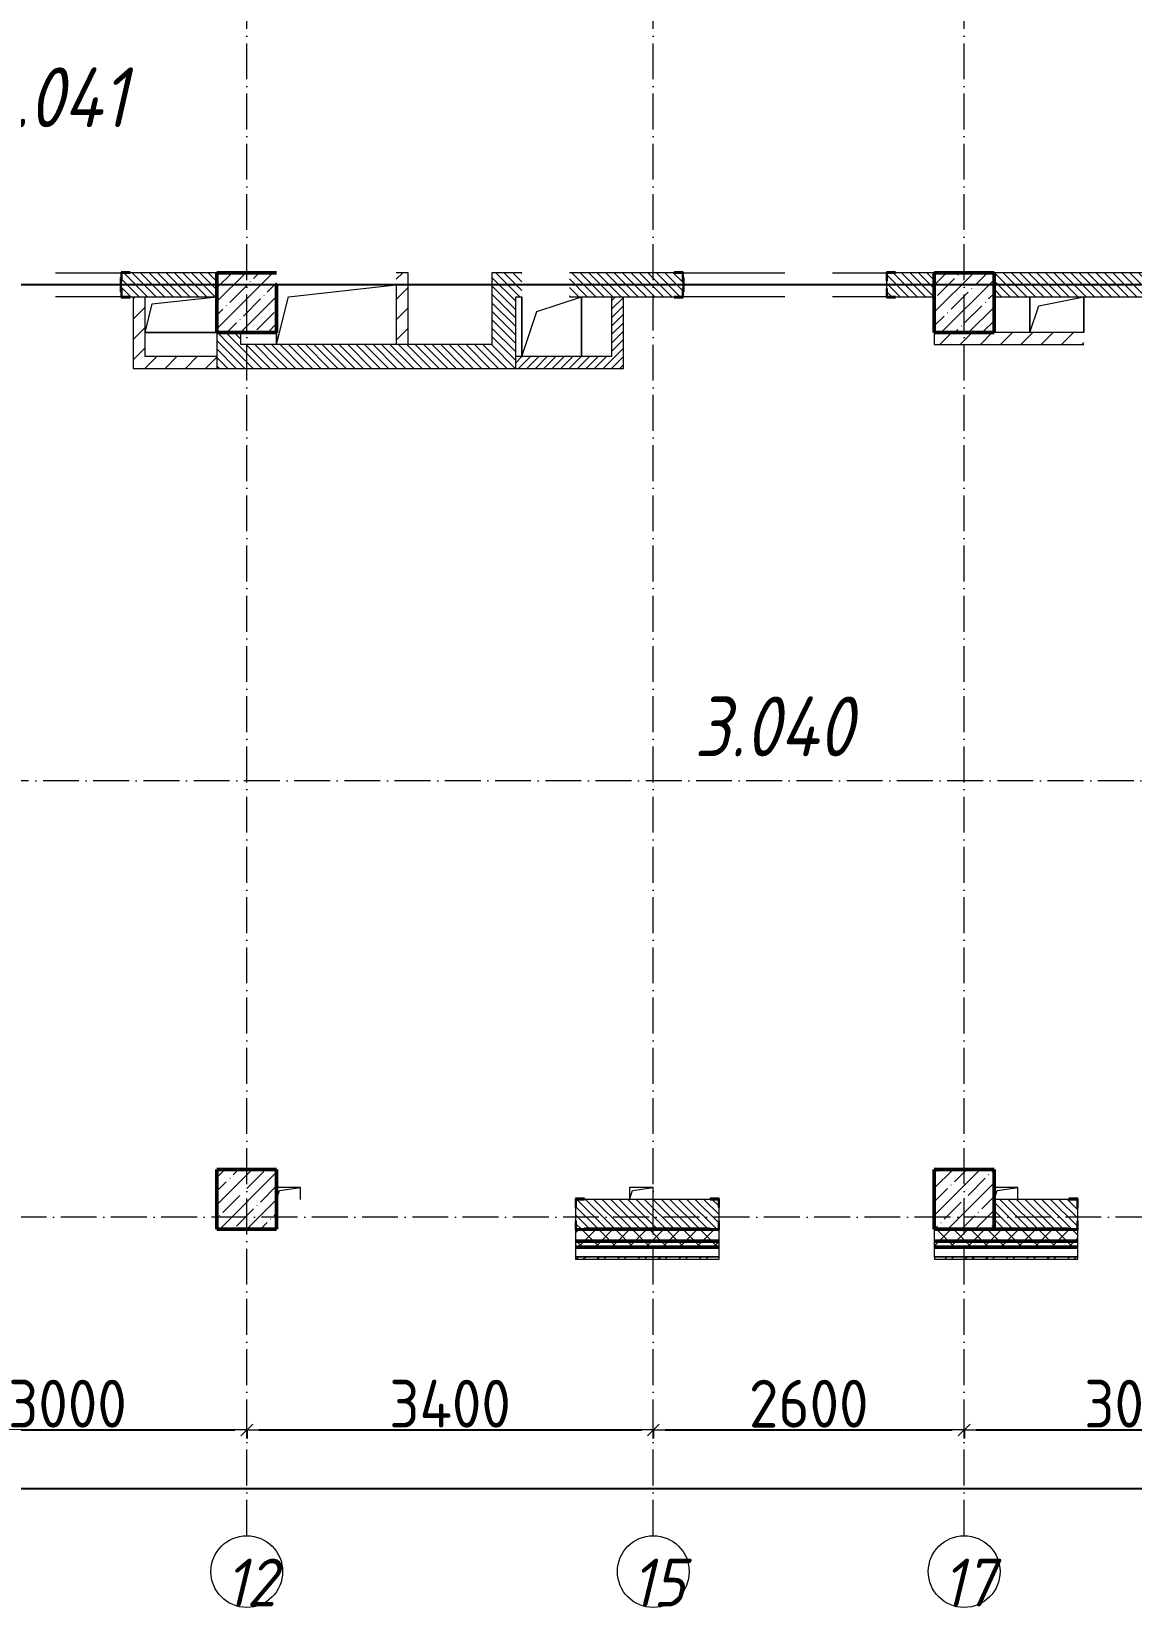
# Model space of a CAD drawing. Header units: millimetres. Extents: x -135211 to 49383, y -8033 to 228499.
# Drawn here: x -111692 to -102493, y 122849 to 136031 of the extents above; entities that cross this region are included whole.
import ezdxf

# ---------------------------------------------------------------- set-up
doc = ezdxf.new("R2010")
doc.units = ezdxf.units.MM
doc.linetypes.add('50_200_ШТРИХ_1Т_ш5_п1_п1_', pattern=[700, 500, -100, 0, -100])
for name, color, linetype, lineweight in [('A-____-____-DIMS', 7, 'Continuous', 9), ('A-FLOR-____-OTLN', 7, 'Continuous', 9), ('A-GENM-____-MCUT', 7, 'Continuous', 25), ('A-GENM-____-OTLN', 7, 'Continuous', 9), ('A-GENM-____-OTLN-1', 7, 'Continuous', 25), ('A-WALL-____-MCUT-2', 7, 'Continuous', 50), ('A-WALL-____-MCUT-3', 7, 'Continuous', 9), ('A-WALL-____-PATT-1', 7, 'Continuous', 9), ('A-WALL-FNSH-MCUT-1', 7, 'Continuous', 9), ('I-WALL-____-OTLN', 7, 'Continuous', 9), ('S-COLS-____-MCUT', 7, 'Continuous', 50), ('S-COLS-____-OTLN', 7, 'Continuous', 9), ('S-GRID-____-IDEN', 7, 'Continuous', 9), ('S-GRID-____-OTLN-1', 7, '50_200_ШТРИХ_1Т_ш5_п1_п1_', 9), ('Марки помещений', 7, 'Continuous', 9)]:
    doc.layers.add(name, color=color, linetype=linetype, lineweight=lineweight)
doc.styles.add('ISOCPEUR_I', font='isocpeui.ttf', dxfattribs={"width": 0.9, "height": 2.5})
doc.styles.add('ISOCPEUR_I_2', font='isocpeui.ttf', dxfattribs={"width": 0.85, "height": 2.3})
doc.styles.add('СПДС', font='isocpeur.ttf', dxfattribs={"width": 0.9})
doc.dimstyles.new('Размера А3', dxfattribs={"dimtxt": 200, "dimasz": 100, "dimexe": 70, "dimexo": 100, "dimgap": 20, "dimtad": 1, "dimdec": 0, "dimrnd": 10, "dimzin": 0, "dimdsep": 46, "dimtxsty": 'СПДС', "dimblk": 'ARROWHEAD_6', "dimcen": 1, "dimclrd": 256, "dimclre": 256, "dimclrt": 256, "dimazin": 0, "dimtfac": 1, "dimtdec": 0, "dimtmove": 2, "dimatfit": 3, "dimfxl": 1, "dimtolj": 1, "dimtzin": 0, "dimarcsym": 0})
pattern_1 = [(45, (-129942.25, 127932.03), (-70.71068, 70.71068), []), (135, (-129942.25, 127932.03), (-70.71068, -70.71068), [])]
pattern_2 = [(135, (-129942.255, 127932.027), (-35.35534, -35.35534), [])]
pattern_3 = [(45, (-129942.255, 127932.027), (-35.35534, 35.35534), [])]
pattern_4 = [(45, (-129942.25, 127932.03), (-84.8528, 84.8528), [])]

# ---------------------------------------------------------------- blocks, each defined once
blk = doc.blocks.new('BSC_Колонна _Прямоугольная - 500х500-V76-АР1_План отверстий 3 этажа в осях 1-64_А-ГГ')
at = {"layer": 'S-COLS-____-OTLN'}
h = blk.add_hatch(dxfattribs=at)
h.set_pattern_fill('FP_113', color=256, style=0, pattern_type=2)
h.set_pattern_definition([(45, (-20050, 1668.96), (-114.0493, 114.0493), []), (45, (-19935.95, 1668.96), (-114.0493, 114.0493), [201.613, -40.323, 3.353, -36.97])])
h.paths.add_polyline_path([(-250, -250), (250, -250), (250, 250), (-250, 250)], flags=0)
at = {"layer": 'S-COLS-____-MCUT'}
for p, q in [((250, 250), (-250, 250)), ((-250, 250), (-250, -250)), ((250, -250), (250, 250)), ((-250, -250), (250, -250))]:
    blk.add_line(p, q, dxfattribs=at)
blk = doc.blocks.new('BSC_Колонна _Прямоугольная - 500х500-V77-АР1_План отверстий 3 этажа в осях 1-64_А-ГГ')
at = {"layer": 'S-COLS-____-OTLN'}
h = blk.add_hatch(dxfattribs=at)
h.set_pattern_fill('FP_114', color=256, style=0, pattern_type=2)
h.set_pattern_definition([(45, (-20050, -5831.04), (-114.0493, 114.0493), []), (45, (-19935.95, -5831.04), (-114.0493, 114.0493), [201.613, -40.323, 3.353, -36.97])])
h.paths.add_polyline_path([(-250, -250), (250, -250), (250, 250), (-250, 250), (-250, 150)], flags=0)
at = {"layer": 'S-COLS-____-MCUT'}
for p, q in [((250, 250), (-250, 250)), ((-250, 250), (-250, -250)), ((250, -250), (250, 150)), ((-250, -250), (250, -250))]:
    blk.add_line(p, q, dxfattribs=at)
blk = doc.blocks.new('BSC_Колонна _Прямоугольная - 500х500-V104-АР1_План отверстий 3 этажа в осях 1-64_А-ГГ')
at = {"layer": 'S-COLS-____-OTLN'}
h = blk.add_hatch(dxfattribs=at)
h.set_pattern_fill('FP_127', color=256, style=0, pattern_type=2)
h.set_pattern_definition([(45, (-26050, 1668.96), (-114.0493, 114.0493), []), (45, (-25935.95, 1668.96), (-114.0493, 114.0493), [201.613, -40.323, 3.353, -36.97])])
h.paths.add_polyline_path([(-250, -250), (250, -250), (250, 250), (-250, 250)], flags=0)
at = {"layer": 'S-COLS-____-MCUT'}
for p, q in [((250, 250), (-250, 250)), ((-250, 250), (-250, -250)), ((250, -250), (250, 250)), ((-250, -250), (250, -250))]:
    blk.add_line(p, q, dxfattribs=at)
blk = doc.blocks.new('BSC_Колонна _Прямоугольная - 500х500-V105-АР1_План отверстий 3 этажа в осях 1-64_А-ГГ')
at = {"layer": 'S-COLS-____-OTLN'}
h = blk.add_hatch(dxfattribs=at)
h.set_pattern_fill('FP_128', color=256, style=0, pattern_type=2)
h.set_pattern_definition([(45, (-26050, -5831.04), (-114.0493, 114.0493), []), (45, (-25935.95, -5831.04), (-114.0493, 114.0493), [201.613, -40.323, 3.353, -36.97])])
h.paths.add_polyline_path([(-250, -250), (250, -250), (250, 250), (-250, 250)], flags=0)
at = {"layer": 'S-COLS-____-MCUT'}
for p, q in [((250, 250), (-250, 250)), ((-250, 250), (-250, -250)), ((250, -250), (250, 250)), ((-250, -250), (250, -250))]:
    blk.add_line(p, q, dxfattribs=at)
blk = doc.blocks.new('Фахверк_СКБ_Уголок - 250_2700-27497298-АР1_План отверстий 3 этажа в осях 1-64_А-ГГ')
at = {"layer": 'A-GENM-____-MCUT'}
for p, q in [((200, 181), (125, 181)), ((125, 181), (125, 106)), ((131, 106), (131, 175)), ((131, 175), (200, 175)), ((200, 175), (200, 181)), ((125, 106), (131, 106)), ((131, -6), (125, -6)), ((125, -6), (125, -81)), ((125, -81), (200, -81)), ((131, -75), (131, -6)), ((200, -75), (131, -75)), ((200, -81), (200, -75))]:
    blk.add_line(p, q, dxfattribs=at)
blk = doc.blocks.new('Фахверк_СКБ_Уголок - 200_3960-28268576-АР1_План отверстий 3 этажа в осях 1-64_А-ГГ')
at = {"layer": 'A-GENM-____-MCUT'}
for p, q in [((200, 156), (125, 156)), ((125, 156), (125, 81)), ((131, 81), (131, 150)), ((131, 150), (200, 150)), ((200, 150), (200, 156)), ((125, 81), (131, 81)), ((131, 19), (125, 19)), ((125, 19), (125, -56)), ((131, -50), (131, 19)), ((125, -56), (200, -56)), ((200, -50), (131, -50)), ((200, -56), (200, -50))]:
    blk.add_line(p, q, dxfattribs=at)
blk = doc.blocks.new('154_Стойка_СКБ_Уголок - СМ-2480_200-28346303-АР1_План отверстий 3 этажа в осях 1-64_А-ГГ')
at = {"layer": 'A-GENM-____-MCUT'}
for p, q in [((125, 156), (125, 81)), ((200, 156), (125, 156)), ((131, 81), (131, 150)), ((131, 150), (200, 150)), ((200, 150), (200, 156)), ((125, 81), (131, 81)), ((131, 19), (125, 19)), ((125, 19), (125, -56)), ((131, -50), (131, 19)), ((125, -56), (200, -56)), ((200, -50), (131, -50)), ((200, -56), (200, -50))]:
    blk.add_line(p, q, dxfattribs=at)
blk = doc.blocks.new('Стойка_Влож_Полоса боковая - Полоса-28213942-АР1_План отверстий 3 этажа в осях 1-64_А-ГГ')
at = {"layer": 'A-GENM-____-OTLN'}
for p, q in [((-5, 60), (0, 60)), ((-5, -60), (-5, 60)), ((0, 31), (0, -31)), ((0, -60), (-5, -60))]:
    blk.add_line(p, q, dxfattribs=at)
blk = doc.blocks.new('AR_Отверстие прямоугольное _в плите_ - AR_Отверстие прямоугольное _в плите_-30459293-АР1_План отверстий 3 этажа в осях 1-64_А-ГГ')
at = {"layer": 'A-GENM-____-OTLN'}
for p, q in [((-250, 250), (-250, -250)), ((-125, 125), (250, 250)), ((250, -250), (250, 250)), ((-250, -250), (-125, 125))]:
    blk.add_line(p, q, dxfattribs=at)
blk = doc.blocks.new('AR_Отверстие прямоугольное _в плите_ - AR_Отверстие прямоугольное _в плите_-30510712-АР1_План отверстий 3 этажа в осях 1-64_А-ГГ')
at = {"layer": 'A-GENM-____-OTLN'}
for p, q in [((100, 50), (-100, 50)), ((-100, -50), (-75, 25)), ((-75, 25), (100, 50)), ((100, -50), (100, 50))]:
    blk.add_line(p, q, dxfattribs=at)
blk = doc.blocks.new('AR_Отверстие прямоугольное _в плите_ - AR_Отверстие прямоугольное _в плите_-V184-АР1_План отверстий 3 этажа в осях 1-64_А-ГГ')
at = {"layer": 'A-GENM-____-OTLN'}
for p, q in [((100, 50), (-100, 50)), ((-100, 50), (-100, -50)), ((-100, -50), (-75, 25)), ((-75, 25), (100, 50)), ((100, -50), (100, 50))]:
    blk.add_line(p, q, dxfattribs=at)
blk = doc.blocks.new('AR_Отверстие прямоугольное _в плите_ - AR_Отверстие прямоугольное _в плите_-30552555-АР1_План отверстий 3 этажа в осях 1-64_А-ГГ')
at = {"layer": 'A-GENM-____-OTLN'}
for p, q in [((-240, 90), (300, 150)), ((-300, -150), (-240, 90)), ((-300, -150), (300, -150))]:
    blk.add_line(p, q, dxfattribs=at)
blk = doc.blocks.new('AR_Отверстие прямоугольное _в плите_ - AR_Отверстие прямоугольное _в плите_-30552670-АР1_План отверстий 3 этажа в осях 1-64_А-ГГ')
at = {"layer": 'A-GENM-____-OTLN'}
for p, q in [((-225, 150), (-225, -150)), ((-150, 75), (225, 150)), ((225, -150), (225, 150)), ((-225, -150), (-150, 75))]:
    blk.add_line(p, q, dxfattribs=at)
blk = doc.blocks.new('AR_Отверстие прямоугольное _в плите_ - AR_Отверстие прямоугольное _в плите_-30552705-АР1_План отверстий 3 этажа в осях 1-64_А-ГГ')
at = {"layer": 'A-GENM-____-OTLN'}
for p, q in [((-500, -250), (-400, 150)), ((-400, 150), (500, 250)), ((-500, -150), (-500, -250))]:
    blk.add_line(p, q, dxfattribs=at)
blk = doc.blocks.new('Ось сетки - Круг_Ø6_00__ISO-2_5_0_9K_-25732049-АР1_План отверстий 3 этажа в осях 1-64_А-ГГ')
at = {"layer": 'S-GRID-____-IDEN'}
blk.add_circle((0, 0), 3, dxfattribs=at)
blk = doc.blocks.new('ARROWHEAD_6')
at = {"color": 0, "linetype": 'Continuous'}
for p, q in [((0, 0), (-1, 0)), ((-0.5, -0.5), (0.5, 0.5))]:
    blk.add_line(p, q, dxfattribs=at)
blk = doc.blocks.new('*D962')
at = {"layer": 'A-____-____-DIMS', "lineweight": -2, "transparency": 16777216}
for p, q in [((-112892, 124340), (-112892, 124264)), ((-112792, 124334), (-109992, 124334)), ((-109892, 124340), (-109892, 124264))]:
    blk.add_line(p, q, dxfattribs=at)
at = {"layer": 'Defpoints', "color": 0, "transparency": 16777216}
for p in [(-112892, 124440), (-109892, 124440), (-109892, 124334)]:
    blk.add_point(p, dxfattribs=at)
at = {"layer": 'A-____-____-DIMS', "lineweight": -2, "transparency": 16777216, "xscale": 100, "yscale": 100, "zscale": 100, "rotation": 180}
blk.add_blockref('ARROWHEAD_6', (-112892, 124334), dxfattribs=at)
at = {"layer": 'A-____-____-DIMS', "lineweight": -2, "transparency": 16777216, "xscale": 100, "yscale": 100, "zscale": 100}
blk.add_blockref('ARROWHEAD_6', (-109892, 124334), dxfattribs=at)
at = {"layer": 'A-____-____-DIMS', "transparency": 16777216, "insert": (-111392, 124554), "char_height": 400, "attachment_point": 5, "style": 'СПДС'}
blk.add_mtext('\\A1;3000', dxfattribs=at)
blk = doc.blocks.new('*D963')
at = {"layer": 'A-____-____-DIMS', "lineweight": -2, "transparency": 16777216}
for p, q in [((-109892, 124340), (-109892, 124264)), ((-109792, 124334), (-106592, 124334)), ((-106492, 124340), (-106492, 124264))]:
    blk.add_line(p, q, dxfattribs=at)
at = {"layer": 'Defpoints', "color": 0, "transparency": 16777216}
for p in [(-109892, 124440), (-106492, 124440), (-106492, 124334)]:
    blk.add_point(p, dxfattribs=at)
at = {"layer": 'A-____-____-DIMS', "lineweight": -2, "transparency": 16777216, "xscale": 100, "yscale": 100, "zscale": 100, "rotation": 180}
blk.add_blockref('ARROWHEAD_6', (-109892, 124334), dxfattribs=at)
at = {"layer": 'A-____-____-DIMS', "lineweight": -2, "transparency": 16777216, "xscale": 100, "yscale": 100, "zscale": 100}
blk.add_blockref('ARROWHEAD_6', (-106492, 124334), dxfattribs=at)
at = {"layer": 'A-____-____-DIMS', "transparency": 16777216, "insert": (-108192, 124554), "char_height": 400, "attachment_point": 5, "style": 'СПДС'}
blk.add_mtext('\\A1;3400', dxfattribs=at)
blk = doc.blocks.new('*D964')
at = {"layer": 'A-____-____-DIMS', "lineweight": -2, "transparency": 16777216}
for p, q in [((-106492, 124340), (-106492, 124264)), ((-106392, 124334), (-103992, 124334)), ((-103892, 124340), (-103892, 124264))]:
    blk.add_line(p, q, dxfattribs=at)
at = {"layer": 'Defpoints', "color": 0, "transparency": 16777216}
for p in [(-106492, 124440), (-103892, 124440), (-103892, 124334)]:
    blk.add_point(p, dxfattribs=at)
at = {"layer": 'A-____-____-DIMS', "lineweight": -2, "transparency": 16777216, "xscale": 100, "yscale": 100, "zscale": 100, "rotation": 180}
blk.add_blockref('ARROWHEAD_6', (-106492, 124334), dxfattribs=at)
at = {"layer": 'A-____-____-DIMS', "lineweight": -2, "transparency": 16777216, "xscale": 100, "yscale": 100, "zscale": 100}
blk.add_blockref('ARROWHEAD_6', (-103892, 124334), dxfattribs=at)
at = {"layer": 'A-____-____-DIMS', "transparency": 16777216, "insert": (-105192, 124554), "char_height": 400, "attachment_point": 5, "style": 'СПДС'}
blk.add_mtext('\\A1;2600', dxfattribs=at)
blk = doc.blocks.new('*D965')
at = {"layer": 'A-____-____-DIMS', "lineweight": -2, "transparency": 16777216}
for p, q in [((-103892, 124340), (-103892, 124264)), ((-103792, 124334), (-100992, 124334)), ((-100892, 124340), (-100892, 124264))]:
    blk.add_line(p, q, dxfattribs=at)
at = {"layer": 'Defpoints', "color": 0, "transparency": 16777216}
for p in [(-103892, 124440), (-100892, 124440), (-100892, 124334)]:
    blk.add_point(p, dxfattribs=at)
at = {"layer": 'A-____-____-DIMS', "lineweight": -2, "transparency": 16777216, "xscale": 100, "yscale": 100, "zscale": 100, "rotation": 180}
blk.add_blockref('ARROWHEAD_6', (-103892, 124334), dxfattribs=at)
at = {"layer": 'A-____-____-DIMS', "lineweight": -2, "transparency": 16777216, "xscale": 100, "yscale": 100, "zscale": 100}
blk.add_blockref('ARROWHEAD_6', (-100892, 124334), dxfattribs=at)
at = {"layer": 'A-____-____-DIMS', "transparency": 16777216, "insert": (-102392, 124554), "char_height": 400, "attachment_point": 5, "style": 'СПДС'}
blk.add_mtext('\\A1;3000', dxfattribs=at)
blk = doc.blocks.new('*D986')
at = {"layer": 'A-____-____-DIMS', "lineweight": -2, "transparency": 16777216}
for p, q in [((-132292, 123851), (-132292, 123775)), ((-132192, 123845), (-28892, 123845)), ((-28792, 123851), (-28792, 123775))]:
    blk.add_line(p, q, dxfattribs=at)
at = {"layer": 'Defpoints', "color": 0, "transparency": 16777216}
for p in [(-132292, 123951), (-28792, 123951), (-28792, 123845)]:
    blk.add_point(p, dxfattribs=at)
at = {"layer": 'A-____-____-DIMS', "lineweight": -2, "transparency": 16777216, "xscale": 100, "yscale": 100, "zscale": 100, "rotation": 180}
blk.add_blockref('ARROWHEAD_6', (-132292, 123845), dxfattribs=at)
at = {"layer": 'A-____-____-DIMS', "lineweight": -2, "transparency": 16777216, "xscale": 100, "yscale": 100, "zscale": 100}
blk.add_blockref('ARROWHEAD_6', (-28792, 123845), dxfattribs=at)
at = {"layer": 'A-____-____-DIMS', "transparency": 16777216, "insert": (-80542, 124065), "char_height": 400, "attachment_point": 5, "style": 'СПДС'}
blk.add_mtext('\\A1;103500', dxfattribs=at)

msp = doc.modelspace()

# ---------------------------------------------------------------- hatches: boundary and pattern name
at = {"layer": 'A-WALL-____-PATT-1'}
h = msp.add_hatch(dxfattribs=at)
h.set_pattern_fill('FP_6', color=256, style=0, pattern_type=2)
h.set_pattern_definition(pattern_2)
h.paths.add_polyline_path([(-110142.3, 133813.1), (-110142.3, 134013.1), (-110936.3, 134013.1), (-110936.3, 133944.1), (-110942.3, 133944.1), (-110942.3, 133882.1), (-110936.3, 133882.1), (-110936.3, 133813.1), (-110513.8, 133813.1)], flags=0)
h = msp.add_hatch(dxfattribs=at)
h.set_pattern_fill('FP_4', color=256, style=0, pattern_type=2)
h.set_pattern_definition(pattern_4)
h.paths.add_polyline_path([(-108642.3, 133913.1), (-108542.3, 133913.1), (-108542.3, 134013.1), (-108642.3, 134013.1)], flags=0)
h = msp.add_hatch(dxfattribs=at)
h.set_pattern_fill('FP_6', color=256, style=0, pattern_type=2)
h.set_pattern_definition(pattern_2)
h.paths.add_polyline_path([(-107642.3, 133213.1), (-107642.3, 134013.1), (-107842.3, 134013.1), (-107842.3, 133213.1)], flags=0)
h = msp.add_hatch(dxfattribs=at)
h.set_pattern_fill('FP_6', color=256, style=0, pattern_type=2)
h.set_pattern_definition(pattern_2)
h.paths.add_polyline_path([(-104536.3, 133813.1), (-104142.3, 133813.1), (-104142.3, 134013.1), (-104536.3, 134013.1), (-104536.3, 133944.1), (-104542.3, 133944.1), (-104542.3, 133882.1), (-104536.3, 133882.1), (-104536.3, 133816.1)], flags=0)
h.paths.add_polyline_path([(-107192.3, 133813.1), (-106248.3, 133813.1), (-106248.3, 133882.1), (-106242.3, 133882.1), (-106242.3, 133944.1), (-106248.3, 133944.1), (-106248.3, 134013.1), (-107192.3, 134013.1), (-107192.3, 133877.4)], flags=0)
h.paths.add_polyline_path([(-107642.3, 133813.1), (-107592.3, 133813.1), (-107592.3, 134013.1), (-107642.3, 134013.1)], flags=0)
h = msp.add_hatch(dxfattribs=at)
h.set_pattern_fill('FP_6', color=256, style=0, pattern_type=2)
h.set_pattern_definition(pattern_2)
h.paths.add_polyline_path([(-101142.3, 133813.1), (-101142.3, 134013.1), (-103642.3, 134013.1), (-103642.3, 133813.1), (-101676.5, 133813.1)], flags=0)
h = msp.add_hatch(dxfattribs=at)
h.set_pattern_fill('FP_4', color=256, style=0, pattern_type=2)
h.set_pattern_definition(pattern_4)
h.paths.add_polyline_path([(-110742.3, 133313.1), (-110742.3, 133813.1), (-110842.3, 133813.1), (-110842.3, 133313.1)], flags=0)
h = msp.add_hatch(dxfattribs=at)
h.set_pattern_fill('FP_4', color=256, style=0, pattern_type=2)
h.set_pattern_definition(pattern_4)
h.paths.add_polyline_path([(-108542.3, 133413.1), (-108542.3, 133913.1), (-108642.3, 133913.1), (-108642.3, 133413.1)], flags=0)
h = msp.add_hatch(dxfattribs=at)
h.set_pattern_fill('FP_5', color=256, style=0, pattern_type=2)
h.set_pattern_definition(pattern_3)
h.paths.add_polyline_path([(-106742.3, 133213.1), (-106742.3, 133813.1), (-106842.3, 133813.1), (-106842.3, 133213.1)], flags=0)
h = msp.add_hatch(dxfattribs=at)
h.set_pattern_fill('FP_6', color=256, style=0, pattern_type=2)
h.set_pattern_definition(pattern_2)
h.paths.add_polyline_path([(-109942.3, 133413.1), (-109942.3, 133513.1), (-110142.3, 133513.1), (-110142.3, 133413.1)], flags=0)
h = msp.add_hatch(dxfattribs=at)
h.set_pattern_fill('FP_6', color=256, style=0, pattern_type=2)
h.set_pattern_definition(pattern_2)
h.paths.add_polyline_path([(-107842.3, 133213.1), (-107842.3, 133413.1), (-110142.3, 133413.1), (-110142.3, 133213.1), (-108746.4, 133213.1)], flags=0)
h = msp.add_hatch(dxfattribs=at)
h.set_pattern_fill('FP_4', color=256, style=0, pattern_type=2)
h.set_pattern_definition(pattern_4)
h.paths.add_polyline_path([(-103642.3, 133413.1), (-102892.3, 133413.1), (-102892.3, 133513.1), (-104142.3, 133513.1), (-104142.3, 133413.1)], flags=0)
h.paths.add_polyline_path([(-102442.3, 133413.1), (-101342.3, 133413.1), (-101342.3, 133513.1), (-102442.3, 133513.1)], flags=0)
h = msp.add_hatch(dxfattribs=at)
h.set_pattern_fill('FP_4', color=256, style=0, pattern_type=2)
h.set_pattern_definition(pattern_4)
h.paths.add_polyline_path([(-110142.3, 133213.1), (-110142.3, 133313.1), (-110842.3, 133313.1), (-110842.3, 133213.1), (-110513.8, 133213.1)], flags=0)
h = msp.add_hatch(dxfattribs=at)
h.set_pattern_fill('FP_5', color=256, style=0, pattern_type=2)
h.set_pattern_definition(pattern_3)
h.paths.add_polyline_path([(-106842.3, 133213.1), (-106842.3, 133313.1), (-107642.3, 133313.1), (-107642.3, 133213.1), (-106978.9, 133213.1)], flags=0)
h = msp.add_hatch(dxfattribs=at)
h.set_pattern_fill('FP_6', color=256, style=0, pattern_type=2)
h.set_pattern_definition(pattern_2)
h.paths.add_polyline_path([(-106017.3, 126013.1), (-105948.3, 126013.1), (-105948.3, 126082.1), (-105942.3, 126082.1), (-105942.3, 126194.1), (-105948.3, 126194.1), (-105948.3, 126263.1), (-107136.3, 126263.1), (-107136.3, 126194.1), (-107142.3, 126194.1), (-107142.3, 126082.1), (-107136.3, 126082.1), (-107136.3, 126013.1), (-106978.9, 126013.1)], flags=0)
h = msp.add_hatch(dxfattribs=at)
h.set_pattern_fill('FP_6', color=256, style=0, pattern_type=2)
h.set_pattern_definition(pattern_2)
h.paths.add_polyline_path([(-103642.3, 126013.1), (-102948.3, 126013.1), (-102948.3, 126082.1), (-102942.3, 126082.1), (-102942.3, 126194.1), (-102948.3, 126194.1), (-102948.3, 126263.1), (-103642.3, 126263.1)], flags=0)
h = msp.add_hatch(dxfattribs=at)
h.set_pattern_fill('FP_1', color=256, style=0, pattern_type=2)
h.set_pattern_definition(pattern_1)
h.paths.add_polyline_path([(-28692.3, 125863.1), (-28592.3, 125863.1), (-28592.3, 125913.1), (-37792.3, 125913.1), (-37792.3, 125863.1), (-29210.5, 125863.1)], flags=0)
h.paths.add_polyline_path([(-40699, 125863.1), (-39592.3, 125863.1), (-39592.3, 125913.1), (-47542.3, 125913.1), (-47542.3, 125863.1), (-41582.7, 125863.1)], flags=0)
h.paths.add_polyline_path([(-48652.6, 125863.1), (-48542.3, 125863.1), (-48542.3, 125913.1), (-49742.3, 125913.1), (-49742.3, 125863.1), (-49536.3, 125863.1)], flags=0)
h.paths.add_polyline_path([(-52742.3, 125863.1), (-51542.3, 125863.1), (-51542.3, 125913.1), (-52742.3, 125913.1)], flags=0)
h.paths.add_polyline_path([(-55722.4, 125863.1), (-54542.3, 125863.1), (-54542.3, 125913.1), (-55742.3, 125913.1), (-55742.3, 125863.1)], flags=0)
h.paths.add_polyline_path([(-57542.3, 125863.1), (-57542.3, 125913.1), (-58942.3, 125913.1), (-58942.3, 125863.1), (-58373.6, 125863.1)], flags=0)
h.paths.add_polyline_path([(-60742.3, 125863.1), (-60742.3, 125913.1), (-61942.3, 125913.1), (-61942.3, 125863.1), (-61024.8, 125863.1)], flags=0)
h.paths.add_polyline_path([(-63742.3, 125863.1), (-63742.3, 125913.1), (-64942.3, 125913.1), (-64942.3, 125863.1)], flags=0)
h.paths.add_polyline_path([(-66742.3, 125863.1), (-66742.3, 125913.1), (-67942.3, 125913.1), (-67942.3, 125863.1), (-67210.9, 125863.1)], flags=0)
h.paths.add_polyline_path([(-70942.3, 125863.1), (-69742.3, 125863.1), (-69742.3, 125913.1), (-70942.3, 125913.1)], flags=0)
h.paths.add_polyline_path([(-73942.3, 125863.1), (-72742.3, 125863.1), (-72742.3, 125913.1), (-73942.3, 125913.1)], flags=0)
h.paths.add_polyline_path([(-76932, 125863.1), (-75742.3, 125863.1), (-75742.3, 125913.1), (-76942.3, 125913.1), (-76942.3, 125863.1)], flags=0)
h.paths.add_polyline_path([(-78742.3, 125863.1), (-78742.3, 125913.1), (-79942.3, 125913.1), (-79942.3, 125863.1), (-79583.2, 125863.1)], flags=0)
h.paths.add_polyline_path([(-84885.6, 125863.1), (-84742.3, 125863.1), (-84742.3, 125913.1), (-85942.3, 125913.1), (-85942.3, 125863.1), (-85769.3, 125863.1)], flags=0)
h.paths.add_polyline_path([(-87742.3, 125863.1), (-87742.3, 125913.1), (-88942.3, 125913.1), (-88942.3, 125863.1), (-88420.5, 125863.1)], flags=0)
h.paths.add_polyline_path([(-91071.7, 125863.1), (-90742.3, 125863.1), (-90742.3, 125913.1), (-92142.3, 125913.1), (-92142.3, 125863.1)], flags=0)
h.paths.add_polyline_path([(-93942.3, 125863.1), (-93942.3, 125913.1), (-95142.3, 125913.1), (-95142.3, 125863.1), (-94606.6, 125863.1)], flags=0)
h.paths.add_polyline_path([(-96942.3, 125863.1), (-96942.3, 125913.1), (-98142.3, 125913.1), (-98141.6, 125863.1)], flags=0)
h.paths.add_polyline_path([(-99942.3, 125863.1), (-99942.3, 125913.1), (-101142.3, 125913.1), (-101142.3, 125863.1), (-100792.8, 125863.1)], flags=0)
h.paths.add_polyline_path([(-102942.3, 125863.1), (-102942.3, 125913.1), (-104142.3, 125913.1), (-104142.3, 125863.1), (-103444, 125863.1)], flags=0)
h.paths.add_polyline_path([(-106978.9, 125863.1), (-105942.3, 125863.1), (-105942.3, 125913.1), (-107142.3, 125913.1), (-107142.3, 125863.1)], flags=0)
h.paths.add_polyline_path([(-116142.3, 125863.1), (-114942.3, 125863.1), (-114942.3, 125913.1), (-116142.3, 125913.1)], flags=0)
h.paths.add_polyline_path([(-117142.3, 125863.1), (-117142.3, 125913.1), (-122542.3, 125913.1), (-122542.3, 125863.1), (-117583.7, 125863.1)], flags=0)
h.paths.add_polyline_path([(-123769.8, 125863.1), (-123542.3, 125863.1), (-123542.3, 125913.1), (-132492.3, 125913.1), (-132492.3, 125863.1), (-124653.5, 125863.1)], flags=0)
h = msp.add_hatch(dxfattribs=at)
h.set_pattern_fill('FP_1', color=256, style=0, pattern_type=2)
h.set_pattern_definition(pattern_1)
h.paths.add_polyline_path([(-29192.3, 125913.1), (-28692.3, 125913.1), (-28692.3, 126013.1), (-37717.3, 126013.1), (-37717.3, 126007.1), (-37792.3, 126007.1), (-37792.3, 125913.1), (-29210.5, 125913.1)], flags=0)
h.paths.add_polyline_path([(-40699, 125913.1), (-39592.3, 125913.1), (-39592.3, 126007.1), (-39667.3, 126007.1), (-39667.3, 126013.1), (-47542.3, 126013.1), (-47542.3, 125913.1), (-40942.3, 125913.1)], flags=0)
h.paths.add_polyline_path([(-48542.3, 125913.1), (-48542.3, 126013.1), (-49667.3, 126013.1), (-49667.3, 126007.1), (-49742.3, 126007.1), (-49742.3, 125913.1), (-48652.6, 125913.1)], flags=0)
h.paths.add_polyline_path([(-51542.3, 125913.1), (-51542.3, 126007.1), (-51617.3, 126007.1), (-51617.3, 126013.1), (-52667.3, 126013.1), (-52667.3, 126007.1), (-52742.3, 126007.1), (-52742.3, 125913.1), (-52187.5, 125913.1)], flags=0)
h.paths.add_polyline_path([(-54542.3, 125913.1), (-54542.3, 126013.1), (-55667.3, 126013.1), (-55667.3, 126007.1), (-55742.3, 126007.1), (-55742.3, 125913.1), (-55667.3, 125913.1)], flags=0)
h.paths.add_polyline_path([(-58942.3, 125913.1), (-57542.3, 125913.1), (-57542.3, 126013.1), (-58867.3, 126013.1), (-58867.3, 126007.1), (-58942.3, 126007.1)], flags=0)
h.paths.add_polyline_path([(-61024.8, 125913.1), (-60742.3, 125913.1), (-60742.3, 126007.1), (-60817.3, 126007.1), (-60817.3, 126013.1), (-61867.3, 126013.1), (-61867.3, 126007.1), (-61942.3, 126007.1), (-61942.3, 125913.1), (-61908.6, 125913.1)], flags=0)
h.paths.add_polyline_path([(-63742.3, 125913.1), (-63742.3, 126013.1), (-64867.3, 126013.1), (-64867.3, 126007.1), (-64942.3, 126007.1), (-64942.3, 125913.1), (-64867.3, 125913.1)], flags=0)
h.paths.add_polyline_path([(-67092.3, 125913.1), (-66742.3, 125913.1), (-66742.3, 126007.1), (-66817.3, 126007.1), (-66817.3, 126013.1), (-67867.3, 126013.1), (-67867.3, 126007.1), (-67942.3, 126007.1), (-67942.3, 125913.1), (-67210.9, 125913.1)], flags=0)
h.paths.add_polyline_path([(-69742.3, 125913.1), (-69742.3, 126007.1), (-69817.3, 126007.1), (-69817.3, 126013.1), (-70867.3, 126013.1), (-70867.3, 126007.1), (-70942.3, 126007.1), (-70942.3, 125913.1), (-69862.1, 125913.1)], flags=0)
h.paths.add_polyline_path([(-72742.3, 125913.1), (-72742.3, 126007.1), (-72817.3, 126007.1), (-72817.3, 126013.1), (-73867.3, 126013.1), (-73867.3, 126007.1), (-73942.3, 126007.1), (-73942.3, 125913.1), (-73397.1, 125913.1)], flags=0)
h.paths.add_polyline_path([(-76932, 125913.1), (-75742.3, 125913.1), (-75742.3, 126007.1), (-75817.3, 126007.1), (-75817.3, 126013.1), (-76867.3, 126013.1), (-76867.3, 126007.1), (-76942.3, 126007.1), (-76942.3, 125913.1), (-76936.3, 125913.1)], flags=0)
h.paths.add_polyline_path([(-79942.3, 125913.1), (-78742.3, 125913.1), (-78742.3, 126007.1), (-78817.3, 126007.1), (-78817.3, 126013.1), (-79867.3, 126013.1), (-79867.3, 126007.1), (-79942.3, 126007.1)], flags=0)
h.paths.add_polyline_path([(-84885.6, 125913.1), (-84742.3, 125913.1), (-84742.3, 126007.1), (-84817.3, 126007.1), (-84817.3, 126013.1), (-85867.3, 126013.1), (-85867.3, 126007.1), (-85942.3, 126007.1), (-85942.3, 125913.1), (-85092.3, 125913.1)], flags=0)
h.paths.add_polyline_path([(-87742.3, 125913.1), (-87742.3, 126007.1), (-87817.3, 126007.1), (-87817.3, 126013.1), (-88867.3, 126013.1), (-88867.3, 126007.1), (-88942.3, 126007.1), (-88942.3, 125913.1), (-87748.3, 125913.1)], flags=0)
h.paths.add_polyline_path([(-91071.7, 125913.1), (-90742.3, 125913.1), (-90742.3, 126007.1), (-90817.3, 126007.7), (-90817.3, 126013.1), (-92142.3, 126013.1), (-92142.3, 125913.1)], flags=0)
h.paths.add_polyline_path([(-94606.6, 125913.1), (-93942.3, 125913.1), (-93942.3, 126007.1), (-94017.3, 126007.1), (-94017.3, 126013.1), (-95142.3, 126013.1), (-95142.3, 125913.1)], flags=0)
h.paths.add_polyline_path([(-96942.3, 125913.1), (-96942.3, 126007.1), (-97017.3, 126007.1), (-97017.3, 126013.1), (-98067.3, 126013.1), (-98067.3, 126007.1), (-98142.3, 126007.1), (-98141.6, 125913.1), (-96948.3, 125913.1)], flags=0)
h.paths.add_polyline_path([(-99942.3, 125913.1), (-99942.3, 126007.1), (-100017.3, 126007.1), (-100017.3, 126013.1), (-101142.3, 126013.1), (-101142.3, 125913.1), (-100792.8, 125913.1)], flags=0)
h.paths.add_polyline_path([(-102942.3, 125913.1), (-102942.3, 126007.1), (-103017.3, 126007.1), (-103017.3, 126013.1), (-104142.3, 126013.1), (-104142.3, 125913.1), (-103444, 125913.1)], flags=0)
h.paths.add_polyline_path([(-105942.3, 125913.1), (-105942.3, 126007.1), (-106017.3, 126007.1), (-106017.3, 126013.1), (-107067.3, 126013.1), (-107067.3, 126007.1), (-107142.3, 126007.1), (-107142.3, 125913.1), (-106978.9, 125913.1)], flags=0)
h.paths.add_polyline_path([(-115816.2, 125913.1), (-114942.3, 125913.1), (-114942.3, 126007.1), (-115017.3, 126007.1), (-115017.3, 126013.1), (-116067.3, 126013.1), (-116067.3, 126007.1), (-116142.3, 126007.1), (-116142.3, 125913.1)], flags=0)
h.paths.add_polyline_path([(-117583.7, 125913.1), (-117142.3, 125913.1), (-117142.3, 126007.1), (-117217.3, 126007.1), (-117217.3, 126013.1), (-122467.3, 126013.1), (-122467.3, 126007.1), (-122542.3, 126007.1), (-122542.3, 125913.1), (-119042.3, 125913.1)], flags=0)
h.paths.add_polyline_path([(-124653.5, 125913.1), (-123542.3, 125913.1), (-123542.3, 126007.1), (-123617.3, 126007.1), (-123617.3, 126013.1), (-132392.3, 126013.1), (-132392.3, 125913.1), (-126421, 125913.1)], flags=0)
h = msp.add_hatch(dxfattribs=at)
h.set_pattern_fill('FP_3', color=256, style=0, pattern_type=2)
h.set_pattern_definition([(45, (-129942.25, 127932.03), (-85.5366, 85.5366), []), (45, (-129885.23, 127932.03), (-85.5366, 85.5366), [])])
h.paths.add_polyline_path([(-91627.3, 125763.1), (-91627.3, 125783.1), (-92141.3, 125783.1), (-92141.3, 125763.1)], flags=0)
h.paths.add_polyline_path([(-93942.3, 125763.1), (-93942.3, 125783.1), (-95142.3, 125783.1), (-95142.3, 125763.1), (-94606.6, 125763.1)], flags=0)
h.paths.add_polyline_path([(-96942.3, 125763.1), (-96942.3, 125783.1), (-98141.3, 125783.1), (-98141.3, 125763.1)], flags=0)
h.paths.add_polyline_path([(-99942.3, 125763.1), (-99942.3, 125783.1), (-101142.3, 125783.1), (-101142.3, 125763.1), (-100792.8, 125763.1)], flags=0)
h.paths.add_polyline_path([(-103444, 125763.1), (-102942.3, 125763.1), (-102942.3, 125783.1), (-104141.3, 125783.1), (-104141.3, 125763.1)], flags=0)
h.paths.add_polyline_path([(-105942.3, 125763.1), (-105942.3, 125783.1), (-107142.3, 125783.1), (-107142.3, 125763.1), (-106978.9, 125763.1)], flags=0)
h.paths.add_polyline_path([(-115816.2, 125763.1), (-114942.3, 125763.1), (-114942.3, 125783.1), (-116142.3, 125783.1), (-116142.3, 125763.1)], flags=0)
h.paths.add_polyline_path([(-117142.3, 125763.1), (-117142.3, 125783.1), (-122542.3, 125783.1), (-122542.3, 125763.1), (-117583.7, 125763.1)], flags=0)
h.paths.add_polyline_path([(-123769.8, 125763.1), (-123542.3, 125763.1), (-123542.3, 125783.1), (-132622.3, 125783.1), (-132622.3, 125763.1), (-124653.5, 125763.1)], flags=0)

# ---------------------------------------------------------------- linework, layer by layer
at = {"color": 251, "ltscale": 0.6, "true_color": 0x636466}
msp.add_line((-39623.5, 133913.1), (-134611, 133913.1), dxfattribs=at)
at = {"layer": 'A-FLOR-____-OTLN'}
for p, q in [((-107592.3, 133313.1), (-107592.3, 133813.1)), ((-107092.3, 133813.1), (-107092.3, 133313.1)), ((-103342.3, 133513.1), (-103342.3, 133813.1)), ((-102892.3, 133813.1), (-102892.3, 133513.1)), ((-110142.3, 133513.1), (-110742.3, 133513.1)), ((-109642.3, 133413.1), (-109642.3, 133513.1))]:
    msp.add_line(p, q, dxfattribs=at)
at = {"layer": 'A-WALL-____-MCUT-2'}
for p, q in [((-107142.3, 125913.1), (-105942.3, 125913.1)), ((-106017.3, 126013.1), (-107067.3, 126013.1)), ((-107067.3, 126013.1), (-106017.3, 126013.1)), ((-104142.3, 125913.1), (-102942.3, 125913.1)), ((-103017.3, 126013.1), (-103642.3, 126013.1)), ((-103642.3, 126013.1), (-103017.3, 126013.1)), ((-107142.3, 125863.1), (-105942.3, 125863.1)), ((-104142.3, 125863.1), (-102942.3, 125863.1))]:
    msp.add_line(p, q, dxfattribs=at)
at = {"layer": 'A-WALL-____-MCUT-3'}
for p, q in [((-110142.3, 134013.1), (-110867.3, 134013.1)), ((-107592.3, 134013.1), (-107842.3, 134013.1)), ((-107842.3, 134013.1), (-107842.3, 133413.1)), ((-106317.3, 134013.1), (-107192.3, 134013.1)), ((-104542.3, 133944.1), (-104542.3, 133882.1)), ((-104142.3, 134013.1), (-104467.3, 134013.1)), ((-101142.3, 134013.1), (-103642.3, 134013.1)), ((-110867.3, 133813.1), (-110142.3, 133813.1)), ((-107642.3, 133213.1), (-107642.3, 133813.1)), ((-107642.3, 133813.1), (-107592.3, 133813.1)), ((-107192.3, 133813.1), (-106317.3, 133813.1)), ((-104467.3, 133813.1), (-104142.3, 133813.1)), ((-103642.3, 133813.1), (-101142.3, 133813.1)), ((-110142.3, 133513.1), (-110142.3, 133413.1)), ((-110142.3, 133413.1), (-110142.3, 133213.1)), ((-109942.3, 133413.1), (-109942.3, 133513.1)), ((-107842.3, 133413.1), (-109942.3, 133413.1)), ((-110142.3, 133213.1), (-107642.3, 133213.1)), ((-107142.3, 126194.1), (-107142.3, 126082.1)), ((-106017.3, 126263.1), (-107067.3, 126263.1)), ((-105942.3, 126082.1), (-105942.3, 126194.1)), ((-103017.3, 126263.1), (-103642.3, 126263.1)), ((-102942.3, 126082.1), (-102942.3, 126194.1)), ((-107142.3, 126007.1), (-107142.3, 125783.1)), ((-105942.3, 125783.1), (-105942.3, 126007.1)), ((-104142.3, 126013.1), (-104142.3, 125783.1)), ((-102942.3, 125783.1), (-102942.3, 126007.1)), ((-107142.3, 125783.1), (-105942.3, 125783.1)), ((-104142.3, 125783.1), (-102942.3, 125783.1))]:
    msp.add_line(p, q, dxfattribs=at)
at = {"layer": 'A-WALL-FNSH-MCUT-1'}
for p, q in [((-108542.3, 134013.1), (-108642.3, 134013.1)), ((-108542.3, 133413.1), (-108542.3, 134013.1)), ((-110842.3, 133813.1), (-110842.3, 133213.1)), ((-110742.3, 133313.1), (-110742.3, 133813.1)), ((-108642.3, 133913.1), (-108642.3, 133413.1)), ((-106842.3, 133813.1), (-106842.3, 133313.1)), ((-106742.3, 133213.1), (-106742.3, 133813.1)), ((-104142.3, 133513.1), (-104142.3, 133413.1)), ((-104142.3, 133413.1), (-102892.3, 133413.1)), ((-102892.3, 133513.1), (-103642.3, 133513.1)), ((-110142.3, 133313.1), (-110742.3, 133313.1)), ((-106842.3, 133313.1), (-107642.3, 133313.1)), ((-110842.3, 133213.1), (-110142.3, 133213.1)), ((-107642.3, 133213.1), (-106742.3, 133213.1)), ((-105942.3, 125783.1), (-107142.3, 125783.1)), ((-107142.3, 125783.1), (-107142.3, 125763.1)), ((-107142.3, 125763.1), (-105942.3, 125763.1)), ((-105942.3, 125763.1), (-105942.3, 125783.1)), ((-102942.3, 125783.1), (-104141.3, 125783.1)), ((-104141.3, 125783.1), (-104141.3, 125763.1)), ((-104141.3, 125763.1), (-102942.3, 125763.1)), ((-102942.3, 125763.1), (-102942.3, 125783.1))]:
    msp.add_line(p, q, dxfattribs=at)
at = {"layer": 'I-WALL-____-OTLN'}
for p, q in [((-111492.3, 134013.1), (-110942.3, 134013.1)), ((-106242.3, 134013.1), (-105392.3, 134013.1)), ((-104992.3, 134013.1), (-104542.3, 134013.1)), ((-110942.3, 133813.1), (-111492.3, 133813.1)), ((-105392.3, 133813.1), (-106242.3, 133813.1)), ((-104542.3, 133813.1), (-104992.3, 133813.1))]:
    msp.add_line(p, q, dxfattribs=at)
at = {"layer": 'S-GRID-____-OTLN-1', "color": 251, "ltscale": 0.6, "true_color": 0x636466}
for p, q in [((-109892.3, 123449.4), (-109892.3, 177813)), ((-106492.3, 123449.4), (-106492.3, 177813)), ((-103892.3, 123449.4), (-103892.3, 138082.6)), ((-26015.8, 129763.1), (-134611, 129763.1)), ((-25867.8, 126113.1), (-134611, 126113.1))]:
    msp.add_line(p, q, dxfattribs=at)

# ---------------------------------------------------------------- block references
at = {"layer": 'A-GENM-____-OTLN'}
for name, p in [('Стойка_Влож_Полоса боковая - Полоса-28213942-АР1_План отверстий 3 этажа в осях 1-64_А-ГГ', (-110942.3, 133913.1)), ('AR_Отверстие прямоугольное _в плите_ - AR_Отверстие прямоугольное _в плите_-30552555-АР1_План отверстий 3 этажа в осях 1-64_А-ГГ', (-110442.3, 133663.1)), ('AR_Отверстие прямоугольное _в плите_ - AR_Отверстие прямоугольное _в плите_-30552705-АР1_План отверстий 3 этажа в осях 1-64_А-ГГ', (-109142.3, 133663.1)), ('AR_Отверстие прямоугольное _в плите_ - AR_Отверстие прямоугольное _в плите_-30459293-АР1_План отверстий 3 этажа в осях 1-64_А-ГГ', (-107342.3, 133563.1)), ('AR_Отверстие прямоугольное _в плите_ - AR_Отверстие прямоугольное _в плите_-30552670-АР1_План отверстий 3 этажа в осях 1-64_А-ГГ', (-103117.3, 133663.1)), ('AR_Отверстие прямоугольное _в плите_ - AR_Отверстие прямоугольное _в плите_-30510712-АР1_План отверстий 3 этажа в осях 1-64_А-ГГ', (-109542.3, 126313.1)), ('AR_Отверстие прямоугольное _в плите_ - AR_Отверстие прямоугольное _в плите_-V184-АР1_План отверстий 3 этажа в осях 1-64_А-ГГ', (-106592.3, 126313.1)), ('AR_Отверстие прямоугольное _в плите_ - AR_Отверстие прямоугольное _в плите_-30510712-АР1_План отверстий 3 этажа в осях 1-64_А-ГГ', (-103542.3, 126313.1))]:
    msp.add_blockref(name, p, dxfattribs=at)
at = {"layer": 'A-GENM-____-OTLN', "rotation": 180}
msp.add_blockref('Стойка_Влож_Полоса боковая - Полоса-28213942-АР1_План отверстий 3 этажа в осях 1-64_А-ГГ', (-106242.3, 133913.1), dxfattribs=at)
at = {"layer": 'A-GENM-____-OTLN-1'}
for name, p in [('154_Стойка_СКБ_Уголок - СМ-2480_200-28346303-АР1_План отверстий 3 этажа в осях 1-64_А-ГГ', (-111067.3, 133863.1)), ('Фахверк_СКБ_Уголок - 200_3960-28268576-АР1_План отверстий 3 этажа в осях 1-64_А-ГГ', (-104667.3, 133863.1)), ('Фахверк_СКБ_Уголок - 250_2700-27497298-АР1_План отверстий 3 этажа в осях 1-64_А-ГГ', (-107267.3, 126088.1))]:
    msp.add_blockref(name, p, dxfattribs=at)
at = {"layer": 'A-GENM-____-OTLN-1', "rotation": 180}
for name, p in [('154_Стойка_СКБ_Уголок - СМ-2480_200-28346303-АР1_План отверстий 3 этажа в осях 1-64_А-ГГ', (-106117.3, 133963.1)), ('Фахверк_СКБ_Уголок - 250_2700-27497298-АР1_План отверстий 3 этажа в осях 1-64_А-ГГ', (-105817.3, 126188.1)), ('Фахверк_СКБ_Уголок - 250_2700-27497298-АР1_План отверстий 3 этажа в осях 1-64_А-ГГ', (-102817.3, 126188.1))]:
    msp.add_blockref(name, p, dxfattribs=at)
at = {"layer": 'S-COLS-____-OTLN'}
for name, p in [('BSC_Колонна _Прямоугольная - 500х500-V77-АР1_План отверстий 3 этажа в осях 1-64_А-ГГ', (-109892.3, 133763.1)), ('BSC_Колонна _Прямоугольная - 500х500-V105-АР1_План отверстий 3 этажа в осях 1-64_А-ГГ', (-103892.3, 133763.1)), ('BSC_Колонна _Прямоугольная - 500х500-V76-АР1_План отверстий 3 этажа в осях 1-64_А-ГГ', (-109892.3, 126263.1)), ('BSC_Колонна _Прямоугольная - 500х500-V104-АР1_План отверстий 3 этажа в осях 1-64_А-ГГ', (-103892.3, 126263.1))]:
    msp.add_blockref(name, p, dxfattribs=at)
at = {"layer": 'S-GRID-____-IDEN', "xscale": 99.99999999999993, "yscale": 99.99999999999993, "zscale": 99.99999999999993}
for p in [(-109892.3, 123149.4), (-106492.3, 123149.4), (-103892.3, 123149.4)]:
    msp.add_blockref('Ось сетки - Круг_Ø6_00__ISO-2_5_0_9K_-25732049-АР1_План отверстий 3 этажа в осях 1-64_А-ГГ', p, dxfattribs=at)

# ---------------------------------------------------------------- texts
at = {"layer": 'S-GRID-____-IDEN', "char_height": 400, "width": 346.329, "attachment_point": 1, "style": 'ISOCPEUR_I'}
for s, insert in [('12', (-110073.3, 123258.2)), ('15', (-106673.3, 123258.2)), ('17', (-104073.3, 123258.2))]:
    msp.add_mtext(s, dxfattribs=dict(at, insert=insert))
at = {"layer": 'Марки помещений', "char_height": 500, "attachment_point": 1, "style": 'ISOCPEUR_I_2'}
for s, insert, width in [('3.041', (-112140.2, 135731.1), 769.62), ('3.040', (-106149.7, 130468.6), 817.721)]:
    msp.add_mtext(s, dxfattribs=dict(at, insert=insert, width=width))

# ---------------------------------------------------------------- dimensions: what is measured, and where the dimension line sits
at = {"layer": 'A-____-____-DIMS'}
for base, p1, p2, picture, middle in [((-109892.3, 124333.5), (-112892.3, 124439.6), (-109892.3, 124439.6), '*D962', (-111392.3, 124553.5)), ((-106492.3, 124333.5), (-109892.3, 124439.6), (-106492.3, 124439.6), '*D963', (-108192.3, 124553.5)), ((-103892.3, 124333.5), (-106492.3, 124439.6), (-103892.3, 124439.6), '*D964', (-105192.3, 124553.5)), ((-100892.3, 124333.5), (-103892.3, 124439.6), (-100892.3, 124439.6), '*D965', (-102392.3, 124553.5)), ((-28792.3, 123845.3), (-132292.3, 123951.4), (-28792.3, 123951.4), '*D986', (-80542.3, 124065.3))]:
    dim = msp.add_linear_dim(base=base, p1=p1, p2=p2, dimstyle='Размера А3', override={"dimtxt": 400}, dxfattribs=at)
    dim.commit()
    dim.dimension.update_dxf_attribs({"geometry": picture, "text_midpoint": middle})

doc.saveas('drawing.dxf')
